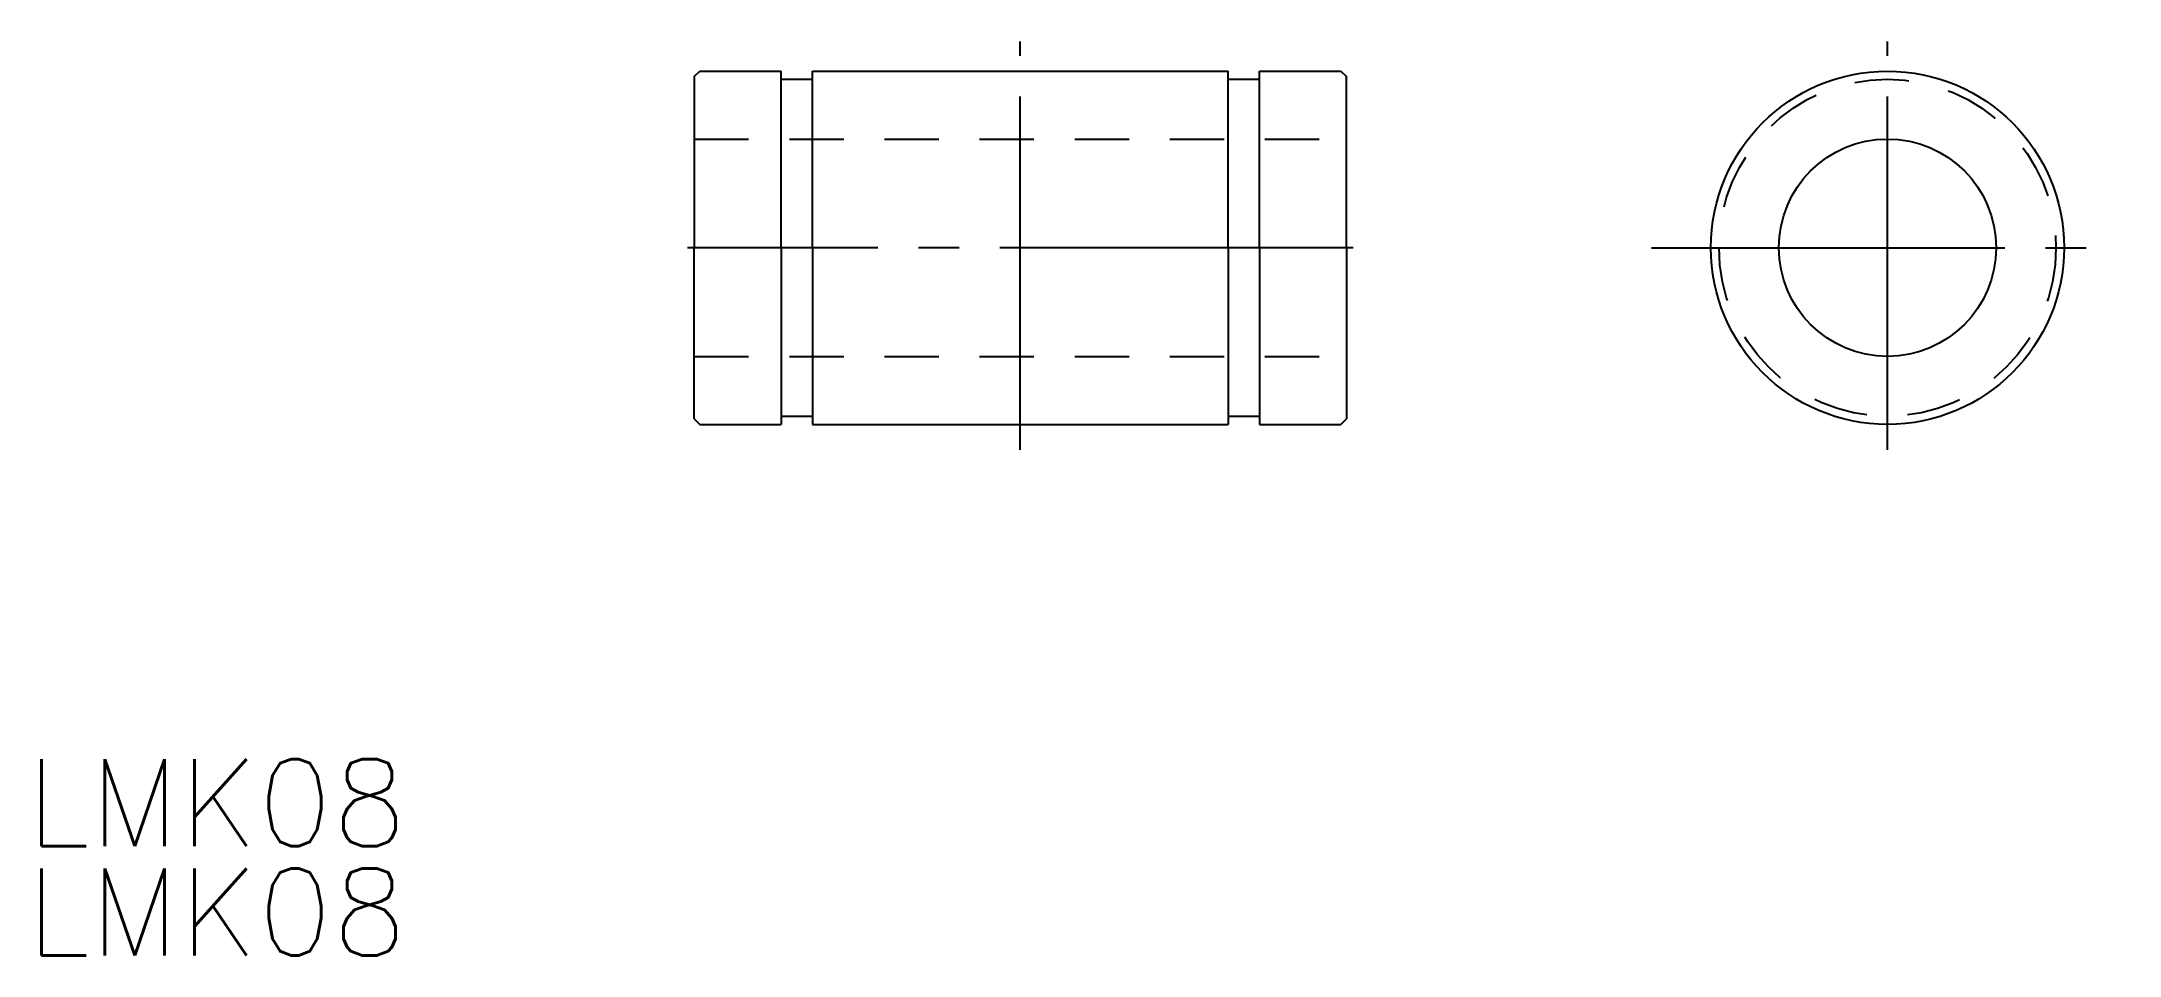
# Model space of a CAD drawing. Extents: x 114.3 to 190.8, y 114 to 147.6.
import ezdxf

# ---------------------------------------------------------------- set-up
doc = ezdxf.new("R2010")
doc.units = 0
doc.linetypes.add('CENTER', pattern=[17.5, 13, -1.5, 1.5, -1.5])
doc.linetypes.add('DASHED', pattern=[3.5, 2, -1.5])
doc.layers.get('0').update_dxf_attribs({"linetype": 'CONTINUOUS'})
doc.layers.add('CENTER', color=1, linetype='CENTER')
doc.styles.get("Standard").update_dxf_attribs({"font": 'txt.shx', "bigfont": '@extfont2.shx'})

msp = doc.modelspace()

# ---------------------------------------------------------------- linework, layer by layer
at = {"color": 7, "linetype": 'CONTINUOUS'}
for p, q in [((138.347, 146.313), (138.547, 146.513)), ((138.347, 146.313), (138.347, 140.013)), ((138.547, 146.513), (141.547, 146.513)), ((141.547, 140.013), (141.547, 146.513)), ((141.547, 146.213), (142.697, 146.213)), ((142.697, 140.013), (142.697, 146.513)), ((142.697, 146.513), (157.997, 146.513)), ((157.997, 140.013), (157.997, 146.513)), ((157.997, 146.213), (159.147, 146.213)), ((159.147, 140.013), (159.147, 146.513)), ((159.147, 146.513), (162.147, 146.513)), ((162.147, 146.513), (162.347, 146.313)), ((162.347, 140.013), (162.347, 146.313)), ((138.347, 133.713), (138.347, 140.013)), ((141.547, 140.013), (141.547, 133.513)), ((142.697, 140.013), (142.697, 133.513)), ((157.997, 140.013), (157.997, 133.513)), ((159.147, 140.013), (159.147, 133.513)), ((162.347, 140.013), (162.347, 133.713)), ((138.347, 133.713), (138.547, 133.513)), ((138.547, 133.513), (141.547, 133.513)), ((141.547, 133.813), (142.697, 133.813)), ((142.697, 133.513), (157.997, 133.513)), ((157.997, 133.813), (159.147, 133.813)), ((159.147, 133.513), (162.147, 133.513)), ((162.147, 133.513), (162.347, 133.713))]:
    msp.add_line(p, q, dxfattribs=at)
at = {"color": 3, "linetype": 'DASHED'}
for p, q in [((138.347, 144.013), (162.347, 144.013)), ((138.347, 136.013), (162.347, 136.013))]:
    msp.add_line(p, q, dxfattribs=at)
at = {"color": 7, "linetype": 'CONTINUOUS'}
for radius in [6.5, 4]:
    msp.add_circle((182.26, 140.013), radius, dxfattribs=at)
at = {"color": 3, "linetype": 'DASHED'}
msp.add_circle((182.26, 140.013), 6.2, dxfattribs=at)
at = {"layer": 'CENTER', "color": 1, "linetype": 'CENTER'}
for p, q in [((150.347, 132.578), (150.347, 147.601)), ((182.26, 132.578), (182.26, 147.601)), ((162.597, 140.013), (138.097, 140.013)), ((173.577, 140.013), (190.797, 140.013))]:
    msp.add_line(p, q, dxfattribs=at)

# ---------------------------------------------------------------- texts
at = {"color": 7, "linetype": 'CONTINUOUS'}
for p in [(113.778, 117.995), (113.778, 113.97)]:
    msp.add_text('LMK08', height=3.2, dxfattribs=at).set_placement(p)

doc.saveas('drawing.dxf')
